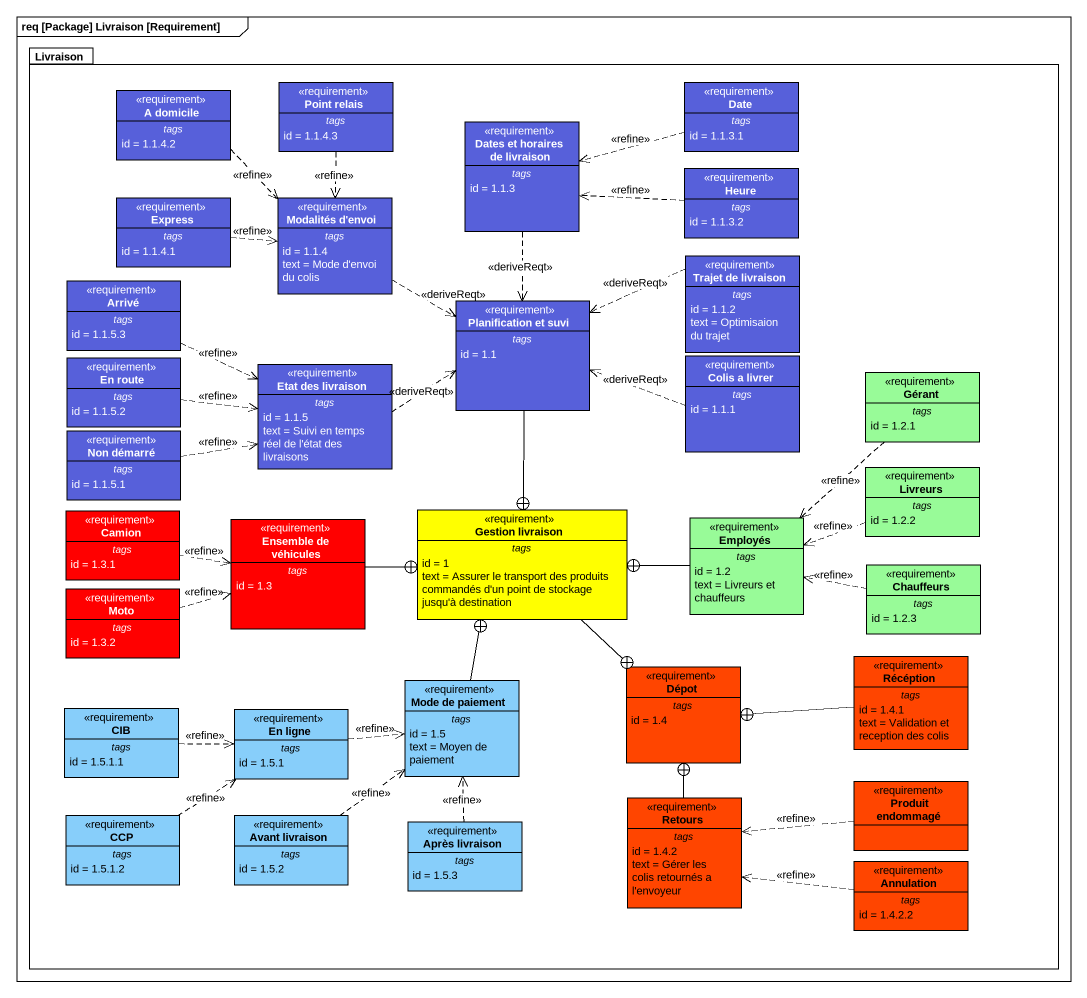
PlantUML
@startuml
mainframe req [Package] Livraison [Requirement]
hide circle
hide empty members
package Livraison {
  class "A domicile" as A_domicile <<requirement>> #5760DA {
    -- tags --
    id = 1.1.4.2
  }
  class "Point relais" as Point_relais <<requirement>> #5760DA {
    -- tags --
    id = 1.1.4.3
  }
  class Date <<requirement>> #5760DA {
    -- tags --
    id = 1.1.3.1
  }
  class "Dates et horaires de livraison" as Dates_et_horaires_de <<requirement>> #5760DA {
    -- tags --
    id = 1.1.3
  }
  class Express <<requirement>> #5760DA {
    -- tags --
    id = 1.1.4.1
  }
  class "Modalités d'envoi" as Modalités_d_envoi <<requirement>> #5760DA {
    -- tags --
    id = 1.1.4
    text = Mode d'envoi du colis
  }
  class Heure <<requirement>> #5760DA {
    -- tags --
    id = 1.1.3.2
  }
  class Arrivé <<requirement>> #5760DA {
    -- tags --
    id = 1.1.5.3
  }
  class "Trajet de livraison" as Trajet_de_livraison <<requirement>> #5760DA {
    -- tags --
    id = 1.1.2
    text = Optimisaion du trajet
  }
  class "Planification et suvi" as Planification_et_suvi <<requirement>> #5760DA {
    -- tags --
    id = 1.1
  }
  class "En route" as En_route <<requirement>> #5760DA {
    -- tags --
    id = 1.1.5.2
  }
  class "Etat des livraison" as Etat_des_livraison <<requirement>> #5760DA {
    -- tags --
    id = 1.1.5
    text = Suivi en temps réel de l'état des livraisons
  }
  class "Colis a livrer" as Colis_a_livrer <<requirement>> #5760DA {
    -- tags --
    id = 1.1.1
  }
  class Gérant <<requirement>> #98FB98 {
    -- tags --
    id = 1.2.1
  }
  class "Non démarré" as Non_démarré <<requirement>> #5760DA {
    -- tags --
    id = 1.1.5.1
  }
  class Livreurs <<requirement>> #98FB98 {
    -- tags --
    id = 1.2.2
  }
  class Camion <<requirement>> #FF0000 {
    -- tags --
    id = 1.3.1
  }
  class "Ensemble de véhicules" as Ensemble_de_véhicules <<requirement>> #FF0000 {
    -- tags --
    id = 1.3
  }
  class "Gestion livraison" as Gestion_livraison <<requirement>> #FFFF00 {
    -- tags --
    id = 1
    text = Assurer le transport des produits commandés d'un point de stockage jusqu'à destination
  }
  class Employés <<requirement>> #98FB98 {
    -- tags --
    id = 1.2
    text = Livreurs et chauffeurs
  }
  class Chauffeurs <<requirement>> #98FB98 {
    -- tags --
    id = 1.2.3
  }
  class Moto <<requirement>> #FF0000 {
    -- tags --
    id = 1.3.2
  }
  class Dépot <<requirement>> #FF4500 {
    -- tags --
    id = 1.4
  }
  class Récéption <<requirement>> #FF4500 {
    -- tags --
    id = 1.4.1
    text = Validation et reception des colis
  }
  class CIB <<requirement>> #87CEFA {
    -- tags --
    id = 1.5.1.1
  }
  class "En ligne" as En_ligne <<requirement>> #87CEFA {
    -- tags --
    id = 1.5.1
  }
  class "Mode de paiement" as Mode_de_paiement <<requirement>> #87CEFA {
    -- tags --
    id = 1.5
    text = Moyen de paiement
  }
  class Retours <<requirement>> #FF4500 {
    -- tags --
    id = 1.4.2
    text = Gérer les colis retournés a l'envoyeur
  }
  class "Produit endommagé" as Produit_endommagé <<requirement>> #FF4500
  class CCP <<requirement>> #87CEFA {
    -- tags --
    id = 1.5.1.2
  }
  class "Avant livraison" as Avant_livraison <<requirement>> #87CEFA {
    -- tags --
    id = 1.5.2
  }
  class "Après livraison" as Après_livraison <<requirement>> #87CEFA {
    -- tags --
    id = 1.5.3
  }
  class Annulation <<requirement>> #FF4500 {
    -- tags --
    id = 1.4.2.2
  }
}
A_domicile ..> Modalités_d_envoi : <<refine>>
Point_relais ..> Modalités_d_envoi : <<refine>>
Date .left.> Dates_et_horaires_de : <<refine>>
Dates_et_horaires_de ..> Planification_et_suvi : <<deriveReqt>>
Express .right.> Modalités_d_envoi : <<refine>>
Modalités_d_envoi .right.> Planification_et_suvi : <<deriveReqt>>
Heure .left.> Dates_et_horaires_de : <<refine>>
Arrivé .right.> Etat_des_livraison : <<refine>>
Trajet_de_livraison .left.> Planification_et_suvi : <<deriveReqt>>
Planification_et_suvi --+ Gestion_livraison
En_route .right.> Etat_des_livraison : <<refine>>
Etat_des_livraison .right.> Planification_et_suvi : <<deriveReqt>>
Colis_a_livrer .left.> Planification_et_suvi : <<deriveReqt>>
Gérant ..> Employés : <<refine>>
Non_démarré .right.> Etat_des_livraison : <<refine>>
Livreurs .left.> Employés : <<refine>>
Camion .right.> Ensemble_de_véhicules : <<refine>>
Ensemble_de_véhicules -right-+ Gestion_livraison
Gestion_livraison --+ Dépot
Employés -left-+ Gestion_livraison
Chauffeurs .left.> Employés : <<refine>>
Moto .right.> Ensemble_de_véhicules : <<refine>>
Récéption -left-+ Dépot
CIB .right.> En_ligne : <<refine>>
En_ligne .right.> Mode_de_paiement : <<refine>>
Mode_de_paiement -up-+ Gestion_livraison
Retours -up-+ Dépot
Produit_endommagé .left.> Retours : <<refine>>
CCP .up.> En_ligne : <<refine>>
Avant_livraison .up.> Mode_de_paiement : <<refine>>
Après_livraison .up.> Mode_de_paiement : <<refine>>
Annulation .left.> Retours : <<refine>>
@enduml
